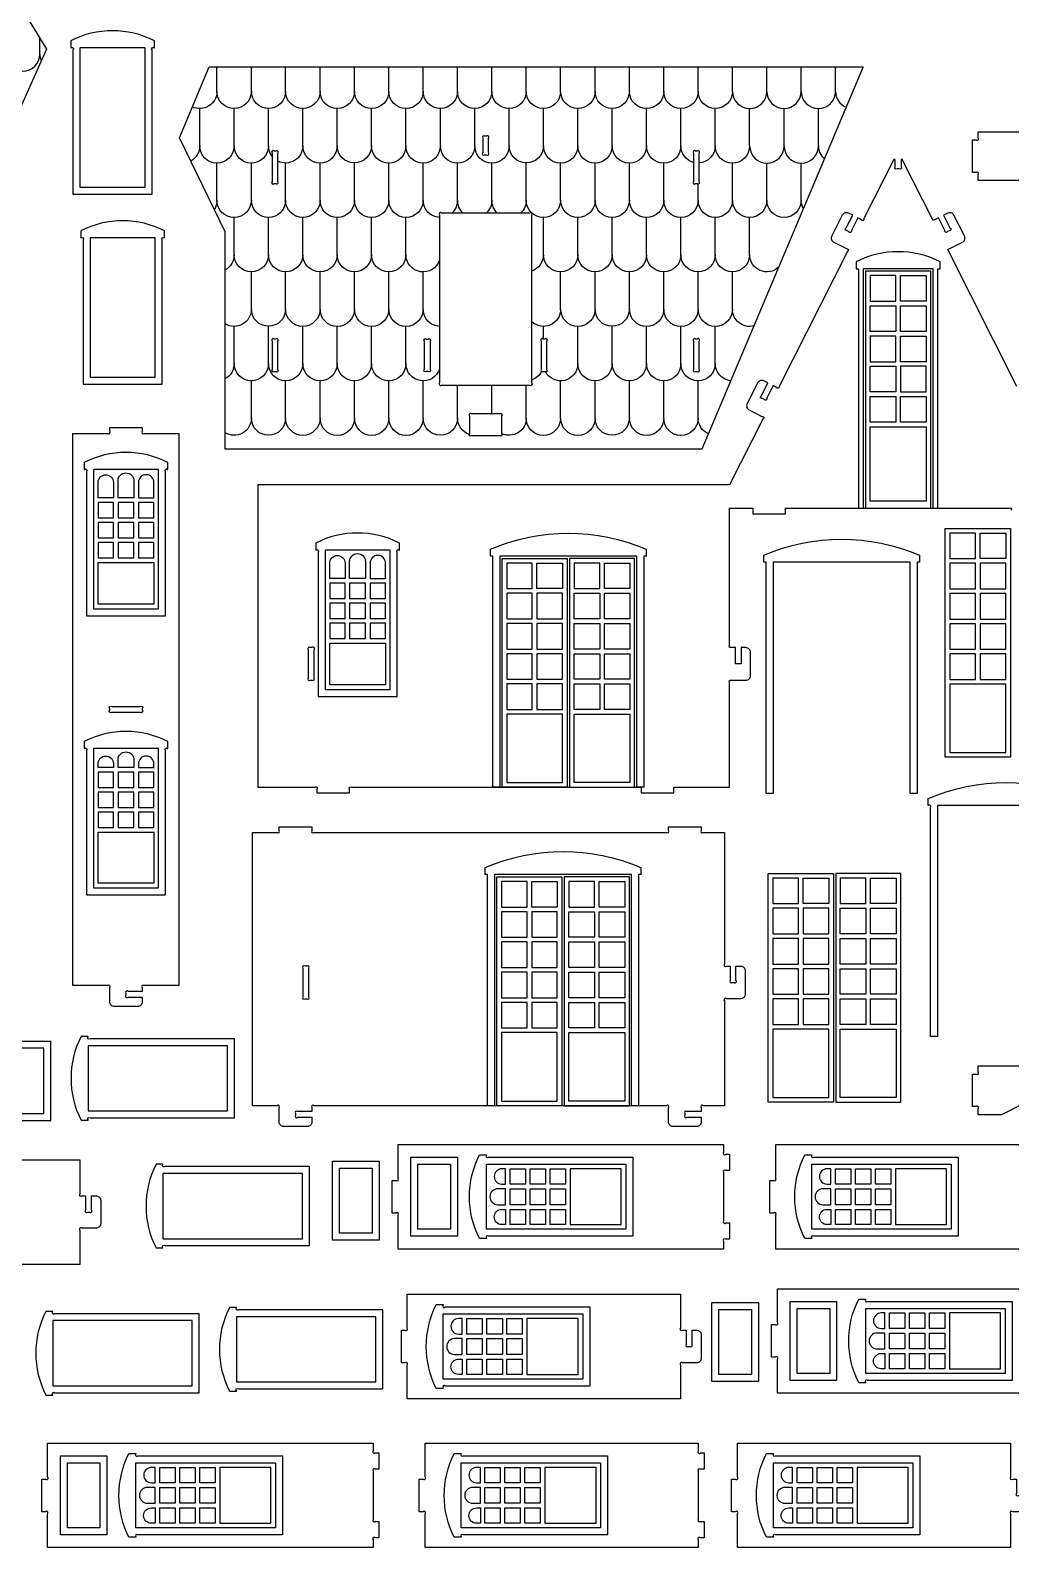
# Model space of a CAD drawing. Extents: x -1973 to 2178, y -1696 to 1934.
# Drawn here: x 524 to 1536, y -1670 to -103 of the extents above; entities that cross this region are included whole.
import ezdxf

# ---------------------------------------------------------------- set-up
doc = ezdxf.new("R2010")
doc.units = 0
doc.header["$MEASUREMENT"] = 0
doc.layers.get('0').update_dxf_attribs({"linetype": 'CONTINUOUS'})

msp = doc.modelspace()

# ---------------------------------------------------------------- linework, layer by layer
for points in [[(511.8, -186.7), (511.8, -441.1), (205.4, -441.1), (205.4, -58), (501.1, -58), (540.5, -122.9)], [(642.1, -121.3), (574.9, -121.3), (574.9, -265.3), (642.1, -265.3)], [(708.1, -140.9), (1383.5, -140.9), (1216.7, -535.8), (724.7, -535.8), (724.7, -311.3), (677.6, -214.3)], [(652.6, -317.5), (585.4, -317.5), (585.4, -461.5), (652.6, -461.5)], [(1455.5, -349.4), (1383.5, -349.4), (1383.5, -596.6), (1455.5, -596.6)], [(1453.1, -351.8), (1385.9, -351.8), (1385.9, -596.6), (1453.1, -596.6)], [(1417.1, -383), (1417.1, -356.6), (1390.7, -356.6), (1390.7, -383)], [(1421.9, -356.6), (1448.3, -356.6), (1448.3, -383), (1421.9, -383)], [(1417.1, -414.2), (1390.7, -414.2), (1390.7, -387.8), (1417.1, -387.8)], [(1421.9, -414.2), (1421.9, -387.8), (1448.3, -387.8), (1448.3, -414.2)], [(1390.7, -445.4), (1417.1, -445.4), (1417.1, -419), (1390.7, -419)], [(1421.9, -445.4), (1421.9, -419), (1448.3, -419), (1448.3, -445.4)], [(1417.1, -476.6), (1390.7, -476.6), (1390.7, -450.2), (1417.1, -450.2)], [(1421.9, -476.6), (1448.3, -476.6), (1448.3, -450.2), (1421.9, -450.2)], [(1390.7, -481.4), (1417.1, -481.4), (1417.1, -507.8), (1390.7, -507.8)], [(1421.9, -507.8), (1421.9, -481.4), (1448.3, -481.4), (1448.3, -507.8)], [(1390.7, -512.6), (1448.3, -512.6), (1448.3, -589.4), (1390.7, -589.4)], [(656, -556.6), (588.8, -556.6), (588.8, -700.6), (656, -700.6)], [(593.6, -606.5), (609.4, -606.5), (609.4, -590.7), (593.6, -590.7)], [(614.2, -606.5), (630.5, -606.5), (630.5, -590.7), (614.2, -590.7)], [(635.3, -606.5), (651.2, -606.5), (651.2, -590.7), (635.3, -590.7)], [(593.6, -627.2), (609.4, -627.2), (609.4, -611.3), (593.6, -611.3)], [(614.2, -627.2), (630.5, -627.2), (630.5, -611.3), (614.2, -611.3)], [(635.3, -627.2), (651.2, -627.2), (651.2, -611.3), (635.3, -611.3)], [(1468.1, -617.5), (1535.3, -617.5), (1535.3, -853.7), (1468.1, -853.7)], [(1472.9, -648.7), (1499.3, -648.7), (1499.3, -622.3), (1472.9, -622.3)], [(1530.5, -648.7), (1504.1, -648.7), (1504.1, -622.3), (1530.5, -622.3)], [(593.6, -647.8), (609.4, -647.8), (609.4, -632), (593.6, -632)], [(614.2, -647.8), (630.5, -647.8), (630.5, -632), (614.2, -632)], [(635.3, -647.8), (651.2, -647.8), (651.2, -632), (635.3, -632)], [(895.1, -639.8), (827.9, -639.8), (827.9, -783.8), (895.1, -783.8)], [(651.2, -695.8), (593.6, -695.8), (593.6, -652.6), (651.2, -652.6)], [(1010.6, -648.5), (1077.8, -648.5), (1077.8, -884.6), (1010.6, -884.6)], [(1015.4, -679.7), (1041.8, -679.7), (1041.8, -653.3), (1015.4, -653.3)], [(1073, -679.7), (1046.6, -679.7), (1046.6, -653.3), (1073, -653.3)], [(1147.4, -648.5), (1080.2, -648.5), (1080.2, -884.6), (1147.4, -884.6)], [(1085, -679.7), (1111.4, -679.7), (1111.4, -653.3), (1085, -653.3)], [(1142.6, -679.7), (1116.2, -679.7), (1116.2, -653.3), (1142.6, -653.3)], [(1472.9, -679.9), (1499.3, -679.9), (1499.3, -653.5), (1472.9, -653.5)], [(1530.5, -679.9), (1530.5, -653.5), (1504.1, -653.5), (1504.1, -679.9)], [(832.7, -689.8), (848.5, -689.8), (848.5, -673.9), (832.7, -673.9)], [(853.3, -689.8), (869.6, -689.8), (869.6, -673.9), (853.3, -673.9)], [(874.4, -689.8), (890.3, -689.8), (890.3, -673.9), (874.4, -673.9)], [(1015.4, -710.9), (1041.8, -710.9), (1041.8, -684.5), (1015.4, -684.5)], [(1073, -710.9), (1073, -684.5), (1046.6, -684.5), (1046.6, -710.9)], [(1085, -710.9), (1085, -684.5), (1111.4, -684.5), (1111.4, -710.9)], [(1142.6, -710.9), (1116.2, -710.9), (1116.2, -684.5), (1142.6, -684.5)], [(1499.3, -711.1), (1499.3, -684.7), (1472.9, -684.7), (1472.9, -711.1)], [(1530.5, -684.7), (1504.1, -684.7), (1504.1, -711.1), (1530.5, -711.1)], [(832.7, -710.4), (848.5, -710.4), (848.5, -694.6), (832.7, -694.6)], [(853.3, -710.4), (869.6, -710.4), (869.6, -694.6), (853.3, -694.6)], [(874.4, -710.4), (890.3, -710.4), (890.3, -694.6), (874.4, -694.6)], [(832.7, -731.1), (848.5, -731.1), (848.5, -715.2), (832.7, -715.2)], [(853.3, -731.1), (869.6, -731.1), (869.6, -715.2), (853.3, -715.2)], [(874.4, -731.1), (890.3, -731.1), (890.3, -715.2), (874.4, -715.2)], [(1041.8, -742.1), (1041.8, -715.7), (1015.4, -715.7), (1015.4, -742.1)], [(1073, -715.7), (1046.6, -715.7), (1046.6, -742.1), (1073, -742.1)], [(1085, -715.7), (1111.4, -715.7), (1111.4, -742.1), (1085, -742.1)], [(1116.2, -742.1), (1116.2, -715.7), (1142.6, -715.7), (1142.6, -742.1)], [(1499.3, -742.3), (1499.3, -715.9), (1472.9, -715.9), (1472.9, -742.3)], [(1504.1, -742.3), (1530.5, -742.3), (1530.5, -715.9), (1504.1, -715.9)], [(890.3, -779), (832.7, -779), (832.7, -735.9), (890.3, -735.9)], [(1041.8, -773.3), (1041.8, -746.9), (1015.4, -746.9), (1015.4, -773.3)], [(1046.6, -773.3), (1073, -773.3), (1073, -746.9), (1046.6, -746.9)], [(1111.4, -773.3), (1085, -773.3), (1085, -746.9), (1111.4, -746.9)], [(1116.2, -773.3), (1116.2, -746.9), (1142.6, -746.9), (1142.6, -773.3)], [(1499.3, -773.5), (1499.3, -747.1), (1472.9, -747.1), (1472.9, -773.5)], [(1504.1, -773.5), (1530.5, -773.5), (1530.5, -747.1), (1504.1, -747.1)], [(1041.8, -804.5), (1041.8, -778.1), (1015.4, -778.1), (1015.4, -804.5)], [(1046.6, -804.5), (1073, -804.5), (1073, -778.1), (1046.6, -778.1)], [(1111.4, -804.5), (1085, -804.5), (1085, -778.1), (1111.4, -778.1)], [(1116.2, -804.5), (1116.2, -778.1), (1142.6, -778.1), (1142.6, -804.5)], [(1472.9, -848.9), (1530.5, -848.9), (1530.5, -778.3), (1472.9, -778.3)], [(1015.4, -879.8), (1073, -879.8), (1073, -809.3), (1015.4, -809.3)], [(1142.6, -879.8), (1085, -879.8), (1085, -809.3), (1142.6, -809.3)], [(656, -844.6), (588.8, -844.6), (588.8, -988.6), (656, -988.6)], [(593.6, -884.9), (609.4, -884.9), (609.4, -869.1), (593.6, -869.1)], [(614.2, -884.9), (630.5, -884.9), (630.5, -869.1), (614.2, -869.1)], [(635.3, -884.9), (651.2, -884.9), (651.2, -869.1), (635.3, -869.1)], [(593.6, -905.6), (609.4, -905.6), (609.4, -889.7), (593.6, -889.7)], [(614.2, -905.6), (630.5, -905.6), (630.5, -889.7), (614.2, -889.7)], [(635.3, -905.6), (651.2, -905.6), (651.2, -889.7), (635.3, -889.7)], [(593.6, -926.2), (609.4, -926.2), (609.4, -910.4), (593.6, -910.4)], [(614.2, -926.2), (630.5, -926.2), (630.5, -910.4), (614.2, -910.4)], [(635.3, -926.2), (651.2, -926.2), (651.2, -910.4), (635.3, -910.4)], [(651.2, -983.8), (593.6, -983.8), (593.6, -931), (651.2, -931)], [(1005.2, -977.2), (1072.4, -977.2), (1072.4, -1213.4), (1005.2, -1213.4)], [(1010, -1008.4), (1036.4, -1008.4), (1036.4, -982), (1010, -982)], [(1067.6, -1008.4), (1041.2, -1008.4), (1041.2, -982), (1067.6, -982)], [(1142, -977.2), (1074.8, -977.2), (1074.8, -1213.4), (1142, -1213.4)], [(1079.6, -1008.4), (1106, -1008.4), (1106, -982), (1079.6, -982)], [(1137.2, -1008.4), (1110.8, -1008.4), (1110.8, -982), (1137.2, -982)], [(1285.4, -973.6), (1352.6, -973.6), (1352.6, -1209.7), (1285.4, -1209.7)], [(1290.2, -1004.8), (1316.6, -1004.8), (1316.6, -978.4), (1290.2, -978.4)], [(1347.8, -1004.8), (1321.4, -1004.8), (1321.4, -978.4), (1347.8, -978.4)], [(1422.2, -973.6), (1355, -973.6), (1355, -1209.7), (1422.2, -1209.7)], [(1359.8, -1004.8), (1386.2, -1004.8), (1386.2, -978.4), (1359.8, -978.4)], [(1417.4, -1004.8), (1391, -1004.8), (1391, -978.4), (1417.4, -978.4)], [(1010, -1039.6), (1036.4, -1039.6), (1036.4, -1013.2), (1010, -1013.2)], [(1067.6, -1039.6), (1067.6, -1013.2), (1041.2, -1013.2), (1041.2, -1039.6)], [(1079.6, -1039.6), (1079.6, -1013.2), (1106, -1013.2), (1106, -1039.6)], [(1137.2, -1039.6), (1110.8, -1039.6), (1110.8, -1013.2), (1137.2, -1013.2)], [(1290.2, -1036), (1316.6, -1036), (1316.6, -1009.6), (1290.2, -1009.6)], [(1347.8, -1036), (1347.8, -1009.6), (1321.4, -1009.6), (1321.4, -1036)], [(1359.8, -1036), (1359.8, -1009.6), (1386.2, -1009.6), (1386.2, -1036)], [(1417.4, -1036), (1391, -1036), (1391, -1009.6), (1417.4, -1009.6)], [(1036.4, -1070.8), (1036.4, -1044.4), (1010, -1044.4), (1010, -1070.8)], [(1067.6, -1044.4), (1041.2, -1044.4), (1041.2, -1070.8), (1067.6, -1070.8)], [(1079.6, -1044.4), (1106, -1044.4), (1106, -1070.8), (1079.6, -1070.8)], [(1110.8, -1070.8), (1110.8, -1044.4), (1137.2, -1044.4), (1137.2, -1070.8)], [(1316.6, -1067.2), (1316.6, -1040.8), (1290.2, -1040.8), (1290.2, -1067.2)], [(1347.8, -1040.8), (1321.4, -1040.8), (1321.4, -1067.2), (1347.8, -1067.2)], [(1359.8, -1040.8), (1386.2, -1040.8), (1386.2, -1067.2), (1359.8, -1067.2)], [(1391, -1067.2), (1391, -1040.8), (1417.4, -1040.8), (1417.4, -1067.2)], [(1036.4, -1102), (1036.4, -1075.6), (1010, -1075.6), (1010, -1102)], [(1041.2, -1102), (1067.6, -1102), (1067.6, -1075.6), (1041.2, -1075.6)], [(1106, -1102), (1079.6, -1102), (1079.6, -1075.6), (1106, -1075.6)], [(1110.8, -1102), (1110.8, -1075.6), (1137.2, -1075.6), (1137.2, -1102)], [(1316.6, -1098.4), (1316.6, -1072), (1290.2, -1072), (1290.2, -1098.4)], [(1321.4, -1098.4), (1347.8, -1098.4), (1347.8, -1072), (1321.4, -1072)], [(1386.2, -1098.4), (1359.8, -1098.4), (1359.8, -1072), (1386.2, -1072)], [(1391, -1098.4), (1391, -1072), (1417.4, -1072), (1417.4, -1098.4)], [(1036.4, -1133.2), (1036.4, -1106.8), (1010, -1106.8), (1010, -1133.2)], [(1041.2, -1133.2), (1067.6, -1133.2), (1067.6, -1106.8), (1041.2, -1106.8)], [(1106, -1133.2), (1079.6, -1133.2), (1079.6, -1106.8), (1106, -1106.8)], [(1110.8, -1133.2), (1110.8, -1106.8), (1137.2, -1106.8), (1137.2, -1133.2)], [(1316.6, -1129.6), (1316.6, -1103.2), (1290.2, -1103.2), (1290.2, -1129.6)], [(1321.4, -1129.6), (1347.8, -1129.6), (1347.8, -1103.2), (1321.4, -1103.2)], [(1386.2, -1129.6), (1359.8, -1129.6), (1359.8, -1103.2), (1386.2, -1103.2)], [(1391, -1129.6), (1391, -1103.2), (1417.4, -1103.2), (1417.4, -1129.6)], [(1010, -1208.6), (1067.6, -1208.6), (1067.6, -1138), (1010, -1138)], [(1137.2, -1208.6), (1079.6, -1208.6), (1079.6, -1138), (1137.2, -1138)], [(1290.2, -1204.9), (1347.8, -1204.9), (1347.8, -1134.4), (1290.2, -1134.4)], [(1417.4, -1204.9), (1359.8, -1204.9), (1359.8, -1134.4), (1417.4, -1134.4)], [(393.5, -1154.2), (393.5, -1221.4), (537.5, -1221.4), (537.5, -1154.2)], [(583.2, -1151.5), (583.2, -1218.7), (727.2, -1218.7), (727.2, -1151.5)], [(916.5, -1348.2), (916.5, -1266.6), (964.5, -1266.6), (964.5, -1348.2)], [(660.6, -1283.5), (660.6, -1350.7), (804.6, -1350.7), (804.6, -1283.5)], [(835.7, -1352.2), (835.7, -1270.6), (883.7, -1270.6), (883.7, -1352.2)], [(876.5, -1277.8), (876.5, -1345), (842.9, -1345), (842.9, -1277.8)], [(957.3, -1273.8), (957.3, -1341), (923.7, -1341), (923.7, -1273.8)], [(994.5, -1341), (994.5, -1273.8), (1138.5, -1273.8), (1138.5, -1341)], [(1034.9, -1278.6), (1034.9, -1294.4), (1019.1, -1294.4), (1019.1, -1278.6)], [(1055.5, -1278.6), (1055.5, -1294.4), (1039.7, -1294.4), (1039.7, -1278.6)], [(1076.2, -1278.6), (1076.2, -1294.4), (1060.3, -1294.4), (1060.3, -1278.6)], [(1133.7, -1336.2), (1133.7, -1278.6), (1081, -1278.6), (1081, -1336.2)], [(1330.3, -1341), (1330.3, -1273.8), (1474.3, -1273.8), (1474.3, -1341)], [(1370.6, -1278.6), (1370.6, -1294.4), (1354.8, -1294.4), (1354.8, -1278.6)], [(1391.3, -1278.6), (1391.3, -1294.4), (1375.4, -1294.4), (1375.4, -1278.6)], [(1411.9, -1278.6), (1411.9, -1294.4), (1396.1, -1294.4), (1396.1, -1278.6)], [(1469.5, -1336.2), (1469.5, -1278.6), (1416.7, -1278.6), (1416.7, -1336.2)], [(1034.9, -1299.2), (1034.9, -1315.6), (1019.1, -1315.6), (1019.1, -1299.2)], [(1055.5, -1299.2), (1055.5, -1315.6), (1039.7, -1315.6), (1039.7, -1299.2)], [(1076.2, -1299.2), (1076.2, -1315.6), (1060.3, -1315.6), (1060.3, -1299.2)], [(1370.6, -1299.2), (1370.6, -1315.6), (1354.8, -1315.6), (1354.8, -1299.2)], [(1391.3, -1299.2), (1391.3, -1315.6), (1375.4, -1315.6), (1375.4, -1299.2)], [(1411.9, -1299.2), (1411.9, -1315.6), (1396.1, -1315.6), (1396.1, -1299.2)], [(1034.9, -1320.4), (1034.9, -1336.2), (1019.1, -1336.2), (1019.1, -1320.4)], [(1055.5, -1320.4), (1055.5, -1336.2), (1039.7, -1336.2), (1039.7, -1320.4)], [(1076.2, -1320.4), (1076.2, -1336.2), (1060.3, -1336.2), (1060.3, -1320.4)], [(1370.6, -1320.4), (1370.6, -1336.2), (1354.8, -1336.2), (1354.8, -1320.4)], [(1391.3, -1320.4), (1391.3, -1336.2), (1375.4, -1336.2), (1375.4, -1320.4)], [(1411.9, -1320.4), (1411.9, -1336.2), (1396.1, -1336.2), (1396.1, -1320.4)], [(1227.3, -1498.1), (1227.3, -1416.5), (1275.3, -1416.5), (1275.3, -1498.1)], [(1268.1, -1423.7), (1268.1, -1490.9), (1234.5, -1490.9), (1234.5, -1423.7)], [(1308, -1497), (1308, -1415.4), (1356, -1415.4), (1356, -1497)], [(1348.8, -1422.6), (1348.8, -1489.8), (1315.2, -1489.8), (1315.2, -1422.6)], [(1386, -1489.8), (1386, -1422.6), (1530, -1422.6), (1530, -1489.8)], [(546.8, -1435.3), (546.8, -1502.5), (690.8, -1502.5), (690.8, -1435.3)], [(736.4, -1431.3), (736.4, -1498.5), (880.4, -1498.5), (880.4, -1431.3)], [(949.9, -1495.6), (949.9, -1428.4), (1093.9, -1428.4), (1093.9, -1495.6)], [(990.2, -1433.2), (990.2, -1449.1), (974.4, -1449.1), (974.4, -1433.2)], [(1010.9, -1433.2), (1010.9, -1449.1), (995, -1449.1), (995, -1433.2)], [(1031.5, -1433.2), (1031.5, -1449.1), (1015.7, -1449.1), (1015.7, -1433.2)], [(1089.1, -1490.8), (1089.1, -1433.2), (1036.3, -1433.2), (1036.3, -1490.8)], [(1426.3, -1427.4), (1426.3, -1443.3), (1410.5, -1443.3), (1410.5, -1427.4)], [(1447, -1427.4), (1447, -1443.3), (1431.1, -1443.3), (1431.1, -1427.4)], [(1467.6, -1427.4), (1467.6, -1443.3), (1451.8, -1443.3), (1451.8, -1427.4)], [(1525.2, -1485), (1525.2, -1427.4), (1472.4, -1427.4), (1472.4, -1485)], [(990.2, -1453.9), (990.2, -1470.2), (974.4, -1470.2), (974.4, -1453.9)], [(1010.9, -1453.9), (1010.9, -1470.2), (995, -1470.2), (995, -1453.9)], [(1031.5, -1453.9), (1031.5, -1470.2), (1015.7, -1470.2), (1015.7, -1453.9)], [(1426.3, -1448.1), (1426.3, -1464.4), (1410.5, -1464.4), (1410.5, -1448.1)], [(1447, -1448.1), (1447, -1464.4), (1431.1, -1464.4), (1431.1, -1448.1)], [(1467.6, -1448.1), (1467.6, -1464.4), (1451.8, -1464.4), (1451.8, -1448.1)], [(1426.3, -1469.2), (1426.3, -1485), (1410.5, -1485), (1410.5, -1469.2)], [(1447, -1469.2), (1447, -1485), (1431.1, -1485), (1431.1, -1469.2)], [(1467.6, -1469.2), (1467.6, -1485), (1451.8, -1485), (1451.8, -1469.2)], [(990.2, -1475), (990.2, -1490.8), (974.4, -1490.8), (974.4, -1475)], [(1010.9, -1475), (1010.9, -1490.8), (995, -1490.8), (995, -1475)], [(1031.5, -1475), (1031.5, -1490.8), (1015.7, -1490.8), (1015.7, -1475)], [(554.7, -1656.5), (554.7, -1574.9), (602.7, -1574.9), (602.7, -1656.5)], [(595.5, -1582.1), (595.5, -1649.3), (561.9, -1649.3), (561.9, -1582.1)], [(632.7, -1649.3), (632.7, -1582.1), (776.7, -1582.1), (776.7, -1649.3)], [(673.1, -1586.9), (673.1, -1602.7), (657.2, -1602.7), (657.2, -1586.9)], [(693.7, -1586.9), (693.7, -1602.7), (677.9, -1602.7), (677.9, -1586.9)], [(714.4, -1586.9), (714.4, -1602.7), (698.5, -1602.7), (698.5, -1586.9)], [(771.9, -1644.5), (771.9, -1586.9), (719.2, -1586.9), (719.2, -1644.5)], [(968.4, -1649.3), (968.4, -1582.1), (1112.4, -1582.1), (1112.4, -1649.3)], [(1008.8, -1586.9), (1008.8, -1602.7), (993, -1602.7), (993, -1586.9)], [(1029.4, -1586.9), (1029.4, -1602.7), (1013.6, -1602.7), (1013.6, -1586.9)], [(1050.1, -1586.9), (1050.1, -1602.7), (1034.2, -1602.7), (1034.2, -1586.9)], [(1107.6, -1644.5), (1107.6, -1586.9), (1054.9, -1586.9), (1054.9, -1644.5)], [(1290.7, -1649.3), (1290.7, -1582.1), (1434.7, -1582.1), (1434.7, -1649.3)], [(1331.1, -1586.9), (1331.1, -1602.7), (1315.3, -1602.7), (1315.3, -1586.9)], [(1351.7, -1586.9), (1351.7, -1602.7), (1335.9, -1602.7), (1335.9, -1586.9)], [(1372.4, -1586.9), (1372.4, -1602.7), (1356.5, -1602.7), (1356.5, -1586.9)], [(1429.9, -1644.5), (1429.9, -1586.9), (1377.2, -1586.9), (1377.2, -1644.5)], [(673.1, -1607.5), (673.1, -1623.8), (657.2, -1623.8), (657.2, -1607.5)], [(693.7, -1607.5), (693.7, -1623.8), (677.9, -1623.8), (677.9, -1607.5)], [(714.4, -1607.5), (714.4, -1623.8), (698.5, -1623.8), (698.5, -1607.5)], [(1008.8, -1607.5), (1008.8, -1623.8), (993, -1623.8), (993, -1607.5)], [(1029.4, -1607.5), (1029.4, -1623.8), (1013.6, -1623.8), (1013.6, -1607.5)], [(1050.1, -1607.5), (1050.1, -1623.8), (1034.2, -1623.8), (1034.2, -1607.5)], [(1331.1, -1607.5), (1331.1, -1623.8), (1315.3, -1623.8), (1315.3, -1607.5)], [(1351.7, -1607.5), (1351.7, -1623.8), (1335.9, -1623.8), (1335.9, -1607.5)], [(1372.4, -1607.5), (1372.4, -1623.8), (1356.5, -1623.8), (1356.5, -1607.5)], [(673.1, -1628.6), (673.1, -1644.5), (657.2, -1644.5), (657.2, -1628.6)], [(693.7, -1628.6), (693.7, -1644.5), (677.9, -1644.5), (677.9, -1628.6)], [(714.4, -1628.6), (714.4, -1644.5), (698.5, -1644.5), (698.5, -1628.6)], [(1008.8, -1628.6), (1008.8, -1644.5), (993, -1644.5), (993, -1628.6)], [(1029.4, -1628.6), (1029.4, -1644.5), (1013.6, -1644.5), (1013.6, -1628.6)], [(1050.1, -1628.6), (1050.1, -1644.5), (1034.2, -1644.5), (1034.2, -1628.6)], [(1331.1, -1628.6), (1331.1, -1644.5), (1315.3, -1644.5), (1315.3, -1628.6)], [(1351.7, -1628.6), (1351.7, -1644.5), (1335.9, -1644.5), (1335.9, -1628.6)], [(1372.4, -1628.6), (1372.4, -1644.5), (1356.5, -1644.5), (1356.5, -1628.6)]]:
    msp.add_lwpolyline(points, close=True)
for points in [[(565.3, -121.3), (565.6, -121.3, -1), (567.7, -123.4), (567.7, -272.5), (649.3, -272.5), (649.3, -123.4, -1), (651.4, -121.3), (651.7, -121.3), (651.7, -114.1, 0.238913), (565.3, -114.1)], [(990.7, -214.7), (990.7, -229.6, 1), (992.8, -231.8), (994.6, -231.8, 1), (996.7, -229.6), (996.7, -214.7, 1), (994.6, -212.6), (992.8, -212.6, 1)], [(773.2, -230.1), (773.2, -259.5, 1), (775.3, -261.6), (777.1, -261.6, 1), (779.2, -259.5), (779.2, -230.1, 1), (777.1, -228), (775.3, -228, 1)], [(1208.2, -230.1), (1208.2, -259.5, 1), (1210.3, -261.6), (1212.1, -261.6, 1), (1214.2, -259.5), (1214.2, -230.1, 1), (1212.1, -228), (1210.3, -228, 1)], [(946, -294.1), (946, -467.3, 1), (948.1, -469.5), (1039.3, -469.5, 1), (1041.4, -467.3), (1041.4, -294.1, 1), (1039.3, -292), (948.1, -292, 1)], [(575.8, -317.5), (576.1, -317.5, -1), (578.2, -319.6), (578.2, -468.7), (659.8, -468.7), (659.8, -319.6, -1), (661.9, -317.5), (662.2, -317.5), (662.2, -310.3, 0.238913), (575.8, -310.3)], [(1378.7, -349.4), (1378.7, -596.6), (1460.3, -596.6), (1460.3, -349.4), (1462.7, -349.4), (1462.7, -342.2, 0.238913), (1376.3, -342.2), (1376.3, -349.4)], [(773.2, -424.1), (773.2, -453.5, 1), (775.3, -455.6), (777.1, -455.6, 1), (779.2, -453.5), (779.2, -424.1, 1), (777.1, -422), (775.3, -422, 1)], [(936.4, -424.1), (936.4, -453.5, -1), (934.3, -455.6), (932.5, -455.6, -1), (930.4, -453.5), (930.4, -424.1, -1), (932.5, -422), (934.3, -422, -1)], [(1051, -424.1), (1051, -453.5, 1), (1053.1, -455.6), (1054.9, -455.6, 1), (1057, -453.5), (1057, -424.1, 1), (1054.9, -422), (1053.1, -422, 1)], [(1208.2, -424.1), (1208.2, -453.5, 1), (1210.3, -455.6), (1212.1, -455.6, 1), (1214.2, -453.5), (1214.2, -424.1, 1), (1212.1, -422), (1210.3, -422, 1)], [(1008.4, -499.3), (979, -499.3, 1), (976.9, -501.4), (976.9, -519.5, 1), (979, -521.6), (1008.4, -521.6, 1), (1010.5, -519.5), (1010.5, -501.4, 1)], [(605.6, -1106.2), (605.6, -1091.5, 1), (603.5, -1089.4), (567.7, -1089.4), (567.7, -519.4), (603.5, -519.4, 1), (605.6, -517.2), (605.6, -513.4), (639.2, -513.4), (639.2, -517.2, 1), (641.3, -519.4), (677.1, -519.4), (677.1, -1089.4), (641.3, -1089.4, 1), (639.2, -1091.5), (639.2, -1095.4), (624.5, -1095.4, 1), (622.4, -1097.5), (622.4, -1099.2, 1), (624.5, -1101.4), (639.2, -1101.4), (639.2, -1106.2, -0.414214), (634.4, -1111), (610.4, -1111, -0.414214)], [(579.2, -556.6), (579.5, -556.6, -1), (581.6, -558.7), (581.6, -707.8), (663.2, -707.8), (663.2, -558.7, -1), (665.3, -556.6), (665.6, -556.6), (665.6, -549.4, 0.238913), (579.2, -549.4)], [(609.4, -570), (609.4, -585.9), (593.6, -585.9), (593.6, -570, -1)], [(614.2, -585.9), (614.2, -568.3, -1), (630.5, -568.3), (630.5, -585.9)], [(635.3, -570), (635.3, -585.9), (651.2, -585.9), (651.2, -570, 1)], [(818.3, -639.8), (818.5, -639.8, -1), (820.7, -642), (820.7, -791), (902.3, -791), (902.3, -642, -1), (904.4, -639.8), (904.7, -639.8), (904.7, -632.6, 0.238913), (818.3, -632.6)], [(1157, -884.6), (1149.8, -884.6), (1149.8, -646.1), (1008.2, -646.1), (1008.2, -884.6), (1001, -884.6), (1001, -646.1), (998.6, -646.1), (998.6, -638.9, -0.205755), (1159.4, -638.9), (1159.4, -646.1), (1157, -646.1)], [(1439.1, -891.1), (1431.9, -891.1), (1431.9, -652.5), (1290.3, -652.5), (1290.3, -891.1), (1283.1, -891.1), (1283.1, -652.5), (1280.7, -652.5), (1280.7, -645.3, -0.205755), (1441.5, -645.3), (1441.5, -652.5), (1439.1, -652.5)], [(848.5, -653.3), (848.5, -669.1), (832.7, -669.1), (832.7, -653.3, -1)], [(853.3, -669.1), (853.3, -651.6, -1), (869.6, -651.6), (869.6, -669.1)], [(874.4, -653.3), (874.4, -669.1), (890.3, -669.1), (890.3, -653.3, 1)], [(810.5, -742.8), (810.5, -772.1, 1), (812.6, -774.2), (813.5, -774.2), (814.3, -774.2, 1), (816.5, -772.1), (816.5, -742.8, 1), (814.3, -740.6), (812.6, -740.6, 1)], [(637.1, -807.4), (607.7, -807.4, -1), (605.6, -805.2), (605.6, -803.5, -1), (607.7, -801.4), (637.1, -801.4, -1), (639.2, -803.5), (639.2, -805.2, -1)], [(579.2, -844.6), (579.5, -844.6, -1), (581.6, -846.7), (581.6, -995.8), (663.2, -995.8), (663.2, -846.7, -1), (665.3, -844.6), (665.6, -844.6), (665.6, -837.4, 0.238913), (579.2, -837.4)], [(609.4, -860.4), (609.4, -864.3), (593.6, -864.3), (593.6, -860.4, -1)], [(614.2, -864.3), (614.2, -856.3, -1), (630.5, -856.3), (630.5, -864.3)], [(635.3, -860.4), (635.3, -864.3), (651.2, -864.3), (651.2, -860.4, 1)], [(1611.4, -903.5), (1611.1, -903.5, 1), (1609, -905.6), (1609, -1142), (1601.8, -1142), (1601.8, -903.5), (1460.2, -903.5), (1460.2, -1142), (1453, -1142), (1453, -905.6, 1), (1450.9, -903.5), (1450.6, -903.5), (1450.6, -896.3, -0.205755), (1611.4, -896.3)], [(1216.1, -925.4), (1216.1, -929.3, 1), (1218.2, -931.4), (1240.1, -931.4), (1240.1, -1067.3, 1), (1242.2, -1069.4), (1246.1, -1069.4), (1246.1, -1084.1, 1), (1248.2, -1086.2), (1250, -1086.2, 1), (1252.1, -1084.1), (1252.1, -1069.4), (1256.9, -1069.4, -0.414214), (1261.7, -1074.2), (1261.7, -1098.2, -0.414214), (1256.9, -1103), (1242.2, -1103, 1), (1240.1, -1105.1), (1240.1, -1213.4), (1218.2, -1213.4, 1), (1216.1, -1215.5), (1216.1, -1219.4), (1201.4, -1219.4, 1), (1199.3, -1221.5), (1199.3, -1223.3, 1), (1201.4, -1225.4), (1216.1, -1225.4), (1216.1, -1230.2, -0.414214), (1211.3, -1235), (1187.3, -1235, -0.414214), (1182.5, -1230.2), (1182.5, -1215.5, 1), (1180.4, -1213.4), (816.3, -1213.4, 1), (814.2, -1215.5), (814.2, -1219.4), (799.5, -1219.4, 1), (797.4, -1221.5), (797.4, -1223.3, 1), (799.5, -1225.4), (814.2, -1225.4), (814.2, -1230.2, -0.414214), (809.4, -1235), (785.4, -1235, -0.414214), (780.6, -1230.2), (780.6, -1215.5, 1), (778.5, -1213.4), (753.1, -1213.4), (753.1, -931.4), (778.5, -931.4, 1), (780.6, -929.3), (780.6, -925.4), (814.2, -925.4), (814.2, -929.3, 1), (816.3, -931.4), (1180.4, -931.4, 1), (1182.5, -929.3), (1182.5, -925.4)], [(1151.6, -1213.4), (1144.4, -1213.4), (1144.4, -974.8), (1002.8, -974.8), (1002.8, -1213.4), (995.6, -1213.4), (995.6, -974.8), (993.2, -974.8), (993.2, -967.6, -0.205755), (1154, -967.6), (1154, -974.8), (1151.6, -974.8)], [(805.1, -1071.5), (805.1, -1100.9, 1), (807.2, -1103), (808.1, -1103), (809, -1103, 1), (811.1, -1100.9), (811.1, -1071.5, 1), (809, -1069.4), (807.2, -1069.4, 1)], [(583.2, -1228.3), (583.2, -1228, -1), (585.3, -1225.9), (734.4, -1225.9), (734.4, -1144.3), (585.3, -1144.3, -1), (583.2, -1142.2), (583.2, -1141.9), (576, -1141.9, 0.238913), (576, -1228.3)], [(393.5, -1231), (393.5, -1230.7, -1), (395.6, -1228.6), (544.7, -1228.6), (544.7, -1147), (395.6, -1147, -1), (393.5, -1144.9), (393.5, -1144.6), (386.3, -1144.6, 0.238913), (386.3, -1231)], [(903.3, -1361.4), (903.3, -1326.3, 1), (901.2, -1324.2), (897.3, -1324.2), (897.3, -1290.6), (900.3, -1290.6), (901.2, -1290.6, 1), (903.3, -1288.5), (903.3, -1253.4), (1239.3, -1253.4), (1239.3, -1261.5, 1), (1241.5, -1263.6), (1245.3, -1263.6), (1245.3, -1280.4), (1241.5, -1280.4, 1), (1239.3, -1282.5), (1239.3, -1332.3, 1), (1241.5, -1334.4), (1245.3, -1334.4), (1245.3, -1351.2), (1241.5, -1351.2, 1), (1239.3, -1353.3), (1239.3, -1361.4)], [(994.5, -1264.2), (994.5, -1264.5, 1), (996.7, -1266.6), (1145.7, -1266.6), (1145.7, -1348.2), (996.7, -1348.2, 1), (994.5, -1350.3), (994.5, -1350.6), (987.3, -1350.6, -0.238913), (987.3, -1264.2)], [(1293.1, -1361.4), (1293.1, -1326.3, 1), (1290.9, -1324.2), (1287.1, -1324.2), (1287.1, -1290.6), (1290.1, -1290.6), (1290.9, -1290.6, 1), (1293.1, -1288.5), (1293.1, -1253.4), (1575.1, -1253.4), (1575.1, -1261.5, 1), (1577.2, -1263.6), (1581.1, -1263.6), (1581.1, -1280.4), (1577.2, -1280.4, 1), (1575.1, -1282.5), (1575.1, -1332.3, 1), (1577.2, -1334.4), (1581.1, -1334.4), (1581.1, -1351.2), (1577.2, -1351.2, 1), (1575.1, -1353.3), (1575.1, -1361.4)], [(1330.3, -1264.2), (1330.3, -1264.5, 1), (1332.4, -1266.6), (1481.5, -1266.6), (1481.5, -1348.2), (1332.4, -1348.2, 1), (1330.3, -1350.3), (1330.3, -1350.6), (1323.1, -1350.6, -0.238913), (1323.1, -1264.2)], [(286.7, -1306.4), (290.6, -1306.4, 1), (292.7, -1304.3), (292.7, -1269.3), (574.7, -1269.3), (574.7, -1304.3, 1), (576.9, -1306.4), (580.7, -1306.4), (580.7, -1321.1, 1), (582.9, -1323.2), (584.6, -1323.2, 1), (586.7, -1321.1), (586.7, -1306.4), (591.5, -1306.4, -0.414214), (596.3, -1311.2), (596.3, -1335.2, -0.414214), (591.5, -1340), (576.9, -1340, 1), (574.7, -1342.2), (574.7, -1377.2), (292.7, -1377.2), (292.7, -1342.2, 1), (290.6, -1340), (286.7, -1340)], [(660.6, -1360.3), (660.6, -1360, -1), (662.7, -1357.9), (811.8, -1357.9), (811.8, -1276.3), (662.7, -1276.3, -1), (660.6, -1274.1), (660.6, -1273.9), (653.4, -1273.9, 0.238913), (653.4, -1360.3)], [(1010.4, -1294.4), (1014.3, -1294.4), (1014.3, -1278.6), (1010.4, -1278.6, 1)], [(1346.1, -1294.4), (1350, -1294.4), (1350, -1278.6), (1346.1, -1278.6, 1)], [(1014.3, -1299.2), (1006.3, -1299.2, 1), (1006.3, -1315.6), (1014.3, -1315.6)], [(1350, -1299.2), (1342, -1299.2, 1), (1342, -1315.6), (1350, -1315.6)], [(1010.4, -1320.4), (1014.3, -1320.4), (1014.3, -1336.2), (1010.4, -1336.2, -1)], [(1346.1, -1320.4), (1350, -1320.4), (1350, -1336.2), (1346.1, -1336.2, -1)], [(906.7, -1445.2), (910.5, -1445.2, 1), (912.7, -1443.1), (912.7, -1408), (1194.7, -1408), (1194.7, -1443.1, 1), (1196.8, -1445.2), (1200.7, -1445.2), (1200.7, -1459.9, 1), (1202.8, -1462), (1204.5, -1462, 1), (1206.7, -1459.9), (1206.7, -1445.2), (1211.5, -1445.2, -0.414214), (1216.3, -1450), (1216.3, -1474, -0.414214), (1211.5, -1478.8), (1196.8, -1478.8, 1), (1194.7, -1480.9), (1194.7, -1516), (912.7, -1516), (912.7, -1480.9, 1), (910.5, -1478.8), (906.7, -1478.8)], [(1294.8, -1510.2), (1294.8, -1475.2, 1), (1292.7, -1473), (1288.8, -1473), (1288.8, -1439.4), (1291.8, -1439.4), (1292.7, -1439.4, 1), (1294.8, -1437.3), (1294.8, -1402.3), (1630.8, -1402.3), (1630.8, -1410.3, 1), (1632.9, -1412.5), (1636.8, -1412.5), (1636.8, -1429.3), (1632.9, -1429.3, 1), (1630.8, -1431.4), (1630.8, -1481.1, 1), (1632.9, -1483.2), (1636.8, -1483.2), (1636.8, -1500), (1632.9, -1500, 1), (1630.8, -1502.2), (1630.8, -1510.2)], [(736.4, -1508.1), (736.4, -1507.8, -1), (738.5, -1505.7), (887.6, -1505.7), (887.6, -1424.1), (738.5, -1424.1, -1), (736.4, -1422), (736.4, -1421.7), (729.2, -1421.7, 0.238913), (729.2, -1508.1)], [(949.9, -1418.8), (949.9, -1419.1, 1), (952, -1421.2), (1101.1, -1421.2), (1101.1, -1502.8), (952, -1502.8, 1), (949.9, -1504.9), (949.9, -1505.2), (942.7, -1505.2, -0.238913), (942.7, -1418.8)], [(1386, -1413), (1386, -1413.3, 1), (1388.1, -1415.4), (1537.2, -1415.4), (1537.2, -1497), (1388.1, -1497, 1), (1386, -1499.2), (1386, -1499.4), (1378.8, -1499.4, -0.238913), (1378.8, -1413)], [(546.8, -1512.1), (546.8, -1511.8, -1), (548.9, -1509.7), (698, -1509.7), (698, -1428.1), (548.9, -1428.1, -1), (546.8, -1425.9), (546.8, -1425.7), (539.6, -1425.7, 0.238913), (539.6, -1512.1)], [(965.7, -1449.1), (969.6, -1449.1), (969.6, -1433.2), (965.7, -1433.2, 1)], [(1401.9, -1443.3), (1405.7, -1443.3), (1405.7, -1427.4), (1401.9, -1427.4, 1)], [(969.6, -1453.9), (961.6, -1453.9, 1), (961.6, -1470.2), (969.6, -1470.2)], [(1405.7, -1448.1), (1397.7, -1448.1, 1), (1397.7, -1464.4), (1405.7, -1464.4)], [(1401.9, -1469.2), (1405.7, -1469.2), (1405.7, -1485), (1401.9, -1485, -1)], [(965.7, -1475), (969.6, -1475), (969.6, -1490.8), (965.7, -1490.8, -1)], [(541.5, -1669.6), (541.5, -1634.6, 1), (539.4, -1632.5), (535.5, -1632.5), (535.5, -1598.9), (538.5, -1598.9), (539.4, -1598.9, 1), (541.5, -1596.7), (541.5, -1561.7), (877.5, -1561.7), (877.5, -1569.7, 1), (879.6, -1571.9), (883.5, -1571.9), (883.5, -1588.7), (879.6, -1588.7, 1), (877.5, -1590.8), (877.5, -1640.5, 1), (879.6, -1642.6), (883.5, -1642.6), (883.5, -1659.4), (879.6, -1659.4, 1), (877.5, -1661.6), (877.5, -1669.6)], [(931.2, -1669.6), (931.2, -1634.6, 1), (929.1, -1632.5), (925.2, -1632.5), (925.2, -1598.9), (928.2, -1598.9), (929.1, -1598.9, 1), (931.2, -1596.7), (931.2, -1561.7), (1213.2, -1561.7), (1213.2, -1569.7, 1), (1215.4, -1571.9), (1219.2, -1571.9), (1219.2, -1588.7), (1215.4, -1588.7, 1), (1213.2, -1590.8), (1213.2, -1640.5, 1), (1215.4, -1642.6), (1219.2, -1642.6), (1219.2, -1659.4), (1215.4, -1659.4, 1), (1213.2, -1661.6), (1213.2, -1669.6)], [(1247.5, -1598.9), (1251.4, -1598.9, 1), (1253.5, -1596.7), (1253.5, -1561.7), (1535.5, -1561.7), (1535.5, -1596.7, 1), (1537.7, -1598.9), (1541.5, -1598.9), (1541.5, -1613.5, 1), (1543.7, -1615.7), (1545.4, -1615.7, 1), (1547.5, -1613.5), (1547.5, -1598.9), (1552.3, -1598.9, -0.414214), (1557.1, -1603.7), (1557.1, -1627.7, -0.414214), (1552.3, -1632.5), (1537.7, -1632.5, 1), (1535.5, -1634.6), (1535.5, -1669.6), (1253.5, -1669.6), (1253.5, -1634.6, 1), (1251.4, -1632.5), (1247.5, -1632.5)], [(632.7, -1572.5), (632.7, -1572.7, 1), (634.8, -1574.9), (783.9, -1574.9), (783.9, -1656.5), (634.8, -1656.5, 1), (632.7, -1658.6), (632.7, -1658.9), (625.5, -1658.9, -0.238913), (625.5, -1572.5)], [(968.4, -1572.5), (968.4, -1572.7, 1), (970.6, -1574.9), (1119.6, -1574.9), (1119.6, -1656.5), (970.6, -1656.5, 1), (968.4, -1658.6), (968.4, -1658.9), (961.2, -1658.9, -0.238913), (961.2, -1572.5)], [(1290.7, -1572.5), (1290.7, -1572.7, 1), (1292.9, -1574.9), (1441.9, -1574.9), (1441.9, -1656.5), (1292.9, -1656.5, 1), (1290.7, -1658.6), (1290.7, -1658.9), (1283.5, -1658.9, -0.238913), (1283.5, -1572.5)], [(648.6, -1602.7), (652.4, -1602.7), (652.4, -1586.9), (648.6, -1586.9, 1)], [(984.3, -1602.7), (988.2, -1602.7), (988.2, -1586.9), (984.3, -1586.9, 1)], [(1306.6, -1602.7), (1310.5, -1602.7), (1310.5, -1586.9), (1306.6, -1586.9, 1)], [(652.4, -1607.5), (644.5, -1607.5, 1), (644.5, -1623.8), (652.4, -1623.8)], [(988.2, -1607.5), (980.2, -1607.5, 1), (980.2, -1623.8), (988.2, -1623.8)], [(1310.5, -1607.5), (1302.5, -1607.5, 1), (1302.5, -1623.8), (1310.5, -1623.8)], [(648.6, -1628.6), (652.4, -1628.6), (652.4, -1644.5), (648.6, -1644.5, -1)], [(984.3, -1628.6), (988.2, -1628.6), (988.2, -1644.5), (984.3, -1644.5, -1)], [(1306.6, -1628.6), (1310.5, -1628.6), (1310.5, -1644.5), (1306.6, -1644.5, -1)]]:
    msp.add_lwpolyline(points, format="xyb", close=True)
for points in [[(533.5, -127.9), (533.5, -111.4)], [(716.3, -166.4), (716.3, -140.9)], [(751.8, -166.4), (751.8, -140.9)], [(787.2, -166.4), (787.2, -140.9)], [(822.7, -166.4), (822.7, -140.9)], [(858.2, -166.4), (858.2, -140.9)], [(893.7, -166.4), (893.7, -140.9)], [(929.2, -166.4), (929.2, -140.9)], [(964.6, -166.4), (964.6, -140.9)], [(1000.1, -166.4), (1000.1, -140.9)], [(1035.6, -166.4), (1035.6, -140.9)], [(1071.1, -166.4), (1071.1, -140.9)], [(1106.6, -166.4), (1106.6, -140.9)], [(1142, -166.4), (1142, -140.9)], [(1177.5, -166.4), (1177.5, -140.9)], [(1213, -166.4), (1213, -140.9)], [(1248.5, -166.4), (1248.5, -140.9)], [(1284, -166.4), (1284, -140.9)], [(1319.4, -166.4), (1319.4, -140.9)], [(1354.9, -166.4), (1354.9, -140.9)], [(698.5, -222.6), (698.5, -184.1)], [(734, -222.6), (734, -184.1)], [(769.5, -222.6), (769.5, -184.1)], [(805, -222.6), (805, -184.1)], [(840.5, -222.6), (840.5, -184.1)], [(875.9, -222.6), (875.9, -184.1)], [(911.4, -222.6), (911.4, -184.1)], [(946.9, -222.6), (946.9, -184.1)], [(982.4, -222.6), (982.4, -184.1)], [(1017.9, -222.6), (1017.9, -184.1)], [(1053.3, -222.6), (1053.3, -184.1)], [(1088.8, -222.6), (1088.8, -184.1)], [(1124.3, -222.6), (1124.3, -184.1)], [(1159.8, -222.6), (1159.8, -184.1)], [(1195.3, -222.6), (1195.3, -184.1)], [(1230.7, -222.6), (1230.7, -184.1)], [(1266.2, -222.6), (1266.2, -184.1)], [(1301.7, -222.6), (1301.7, -184.1)], [(1337.2, -222.6), (1337.2, -184.1)], [(716.3, -278.8), (716.3, -240.4)], [(751.8, -278.8), (751.8, -240.4)], [(787.2, -278.8), (787.2, -240.4)], [(822.7, -278.8), (822.7, -240.4)], [(858.2, -278.8), (858.2, -240.4)], [(893.7, -278.8), (893.7, -240.4)], [(929.2, -278.8), (929.2, -240.4)], [(964.6, -278.8), (964.6, -240.4)], [(1000.1, -278.8), (1000.1, -240.4)], [(1035.6, -278.8), (1035.6, -240.4)], [(1071.1, -278.8), (1071.1, -240.4)], [(1106.6, -278.8), (1106.6, -240.4)], [(1142, -278.8), (1142, -240.4)], [(1177.5, -278.8), (1177.5, -240.4)], [(1248.5, -278.8), (1248.5, -240.4)], [(1284, -278.8), (1284, -240.4)], [(1319.4, -278.8), (1319.4, -240.4)], [(1213, -278.8), (1213, -261.6)], [(734, -335), (734, -296.6)], [(769.5, -335), (769.5, -296.6)], [(805, -335), (805, -296.6)], [(840.5, -335), (840.5, -296.6)], [(875.9, -335), (875.9, -296.6)], [(911.4, -335), (911.4, -296.6)], [(1053.3, -335), (1053.3, -296.6)], [(1088.8, -335), (1088.8, -296.6)], [(1124.3, -335), (1124.3, -296.6)], [(1159.8, -335), (1159.8, -296.6)], [(1195.3, -335), (1195.3, -296.6)], [(1230.7, -335), (1230.7, -296.6)], [(1266.2, -335), (1266.2, -296.6)], [(751.8, -391.2), (751.8, -352.8)], [(787.2, -391.2), (787.2, -352.8)], [(822.7, -391.2), (822.7, -352.8)], [(858.2, -391.2), (858.2, -352.8)], [(893.7, -391.2), (893.7, -352.8)], [(929.2, -391.2), (929.2, -352.8)], [(1071.1, -391.2), (1071.1, -352.8)], [(1106.6, -391.2), (1106.6, -352.8)], [(1142, -391.2), (1142, -352.8)], [(1177.5, -391.2), (1177.5, -352.8)], [(1213, -391.2), (1213, -352.8)], [(1248.5, -391.2), (1248.5, -352.8)], [(734, -447.4), (734, -409)], [(769.5, -447.4), (769.5, -409)], [(805, -447.4), (805, -409)], [(840.5, -447.4), (840.5, -409)], [(875.9, -447.4), (875.9, -409)], [(911.4, -447.4), (911.4, -409)], [(1053.3, -422), (1053.3, -409)], [(1088.8, -447.4), (1088.8, -409)], [(1124.3, -447.4), (1124.3, -409)], [(1159.8, -447.4), (1159.8, -409)], [(1195.3, -447.4), (1195.3, -409)], [(1230.7, -447.4), (1230.7, -409)], [(751.8, -503.7), (751.8, -465.2)], [(787.2, -503.7), (787.2, -465.2)], [(822.7, -503.7), (822.7, -465.2)], [(858.2, -503.7), (858.2, -465.2)], [(893.7, -503.7), (893.7, -465.2)], [(929.2, -503.7), (929.2, -465.2)], [(964.6, -503.7), (964.6, -469.5)], [(1000.1, -499.3), (1000.1, -469.5)], [(1035.6, -503.7), (1035.6, -469.5)], [(1071.1, -503.7), (1071.1, -465.2)], [(1106.6, -503.7), (1106.6, -465.2)], [(1142, -503.7), (1142, -465.2)], [(1177.5, -503.7), (1177.5, -465.2)], [(1213, -503.7), (1213, -465.2)]]:
    msp.add_lwpolyline(points)
for points in [[(458.8, -138.8, 0.16682), (462.6, -127.9, 1), (498, -127.9, 1), (533.5, -127.9, 0.104172), (535, -135.1)], [(1248.5, -166.4, -1), (1213, -166.4, -1), (1177.5, -166.4, -1), (1142, -166.4, -1), (1106.6, -166.4, -1), (1071.1, -166.4, -1), (1035.6, -166.4, -1), (1000.1, -166.4, -1), (964.6, -166.4, -1), (929.2, -166.4, -1), (893.7, -166.4, -1), (858.2, -166.4, -1), (822.7, -166.4, -1), (787.2, -166.4, -1), (751.8, -166.4, -1), (716.3, -166.4, -0.552615), (690.8, -182.4)], [(1248.5, -166.4, 1), (1284, -166.4, 1), (1319.4, -166.4, 1), (1354.9, -166.4, 0.302686), (1365.8, -182.8)], [(1596.5, -258.5), (1502.2, -258.5), (1502.2, -252.2, 1), (1500.1, -250.1), (1496.2, -250.1), (1496.2, -216.5), (1500.1, -216.5, 1), (1502.2, -214.4), (1502.2, -208.1), (1550, -208.1)], [(773.2, -233.4, -0.165242), (769.5, -222.6, -1), (734, -222.6, -1), (698.5, -222.6, -0.276515), (689.2, -238.3)], [(1208.2, -239.7, -0.335604), (1195.3, -222.6, -1), (1159.8, -222.6, -1), (1124.3, -222.6, -1), (1088.8, -222.6, -1), (1053.3, -222.6, -1), (1017.9, -222.6, -1), (982.4, -222.6, -1), (946.9, -222.6, -1), (911.4, -222.6, -1), (875.9, -222.6, -1), (840.5, -222.6, -1), (805, -222.6, -0.560325), (779.2, -238.4)], [(1266.2, -222.6, -1), (1230.7, -222.6, -0.394978), (1214.2, -240.3)], [(1266.2, -222.6, 1), (1301.7, -222.6, 1), (1337.2, -222.6, 0.218062), (1343.3, -236)], [(1542.1, -470.9), (1470.8, -329.6), (1485.8, -322.1, 0.414214), (1487.9, -315.6), (1477.1, -294.2, 0.414214), (1470.7, -292.1), (1466.4, -294.2), (1473, -307.3, -1), (1472, -310.2), (1470.5, -311, -1), (1467.6, -310), (1461, -296.9), (1455.7, -299.6), (1423.8, -236.6), (1422.5, -236.6), (1422.5, -244.1, -1), (1420.3, -246.2), (1418.6, -246.2, -1), (1416.5, -244.1), (1416.5, -236.6), (1415.1, -236.6), (1384.2, -297.7, -1), (1381.4, -298.7), (1377.9, -296.9), (1371.3, -310, -1), (1368.4, -311), (1366.9, -310.2, -1), (1365.9, -307.3), (1372.6, -294.2), (1368.3, -292.1, 0.414214), (1361.8, -294.2), (1351, -315.6, 0.414214), (1353.1, -322.1), (1366.2, -328.7, -1), (1367.2, -331.5), (1296.8, -470.9, -1), (1294, -471.9), (1290.5, -470.1), (1283.9, -483.2, -1), (1281, -484.2), (1279.5, -483.4, -1), (1278.5, -480.5), (1285.1, -467.4), (1280.9, -465.2, 0.414214), (1274.4, -467.4), (1263.6, -488.8, 0.414214), (1265.7, -495.2), (1278.8, -501.9, -1), (1279.8, -504.7), (1245.5, -572.6), (758.4, -572.6), (758.4, -884.6), (817.4, -884.6, -1), (819.5, -886.8), (819.5, -890.6), (853.1, -890.6), (853.1, -886.8, -1), (855.3, -884.6), (1154.3, -884.6), (1154.3, -890.6), (1187.9, -890.6), (1187.9, -884.6), (1245.5, -884.6), (1245.5, -774.2), (1262.3, -774.2, 0.414214), (1267.1, -769.4), (1267.1, -745.4, 0.414214), (1262.3, -740.6), (1257.5, -740.6), (1257.5, -757.4), (1251.5, -757.4), (1251.5, -740.6), (1245.5, -740.6), (1245.5, -596.6), (1269.5, -596.6), (1269.5, -602.6), (1303.1, -602.6), (1303.1, -596.6), (1533.7, -596.6, -1), (1535.9, -598.8)], [(946, -296.5, -0.398999), (929.2, -278.8, -1), (893.7, -278.8, -1), (858.2, -278.8, -1), (822.7, -278.8, -1), (787.2, -278.8, -1), (751.8, -278.8, -1), (716.3, -278.8, -0.141827), (713.5, -288.3)], [(970.5, -292, -0.211429), (964.6, -278.8, -0.211429), (958.8, -292)], [(1005.9, -292, -0.211429), (1000.1, -278.8, -0.211429), (994.3, -292)], [(1321.6, -287.4, -0.126556), (1319.4, -278.8, -1), (1284, -278.8, -1), (1248.5, -278.8, -1), (1213, -278.8, -1), (1177.5, -278.8, -1), (1142, -278.8, -1), (1106.6, -278.8, -1), (1071.1, -278.8, -1), (1035.6, -278.8, -0.211429), (1029.8, -292)], [(946, -340.7, -0.849605), (911.4, -335, -1), (875.9, -335, -1), (840.5, -335, -1), (805, -335, -1), (769.5, -335, -1), (734, -335, -0.276487), (724.7, -350.7)], [(1296, -348, -0.654431), (1266.2, -335, -1), (1230.7, -335, -1), (1195.3, -335, -1), (1159.8, -335, -1), (1124.3, -335, -1), (1088.8, -335, -1), (1053.3, -335, -0.320194), (1041.4, -351.8)], [(946, -409, -0.398999), (929.2, -391.2, -1), (893.7, -391.2, -1), (858.2, -391.2, -1), (822.7, -391.2, -1), (787.2, -391.2, -1), (751.8, -391.2, -0.588198), (724.7, -406.3)], [(1270.5, -408.5, -0.487426), (1248.5, -391.2, -1), (1213, -391.2, -1), (1177.5, -391.2, -1), (1142, -391.2, -1), (1106.6, -391.2, -1), (1071.1, -391.2, -0.652106), (1041.4, -404.3)], [(946, -453.1, -0.849605), (911.4, -447.4, -1), (875.9, -447.4, -1), (840.5, -447.4, -1), (805, -447.4, -1), (769.5, -447.4, -1), (734, -447.4, -0.276487), (724.7, -463.1)], [(1246.6, -465.1, -0.382995), (1230.7, -447.4, -1), (1195.3, -447.4, -1), (1159.8, -447.4, -1), (1124.3, -447.4, -1), (1088.8, -447.4, -0.785786), (1055.3, -455.6)], [(1051.4, -455.6, -0.192833), (1041.4, -464.2)], [(976.9, -520.5, -0.324493), (964.6, -503.7, -1), (929.2, -503.7, -1), (893.7, -503.7, -1), (858.2, -503.7, -1), (822.7, -503.7, -1), (787.2, -503.7, -1), (751.8, -503.7, -0.588198), (724.7, -518.7)], [(1223.4, -519.8, -0.294902), (1213, -503.7, -1), (1177.5, -503.7, -1), (1142, -503.7, -1), (1106.6, -503.7, -1), (1071.1, -503.7, -1), (1035.6, -503.7, -0.546414), (1010.5, -519.8)], [(1594.1, -1188.5), (1526.2, -1222.8), (1502.2, -1222.8), (1502.2, -1216.5, 1), (1500.1, -1214.4), (1496.2, -1214.4), (1496.2, -1180.8), (1500.1, -1180.8, 1), (1502.2, -1178.7), (1502.2, -1172.4), (1572.8, -1172.4)]]:
    msp.add_lwpolyline(points, format="xyb")

doc.saveas('drawing.dxf')
